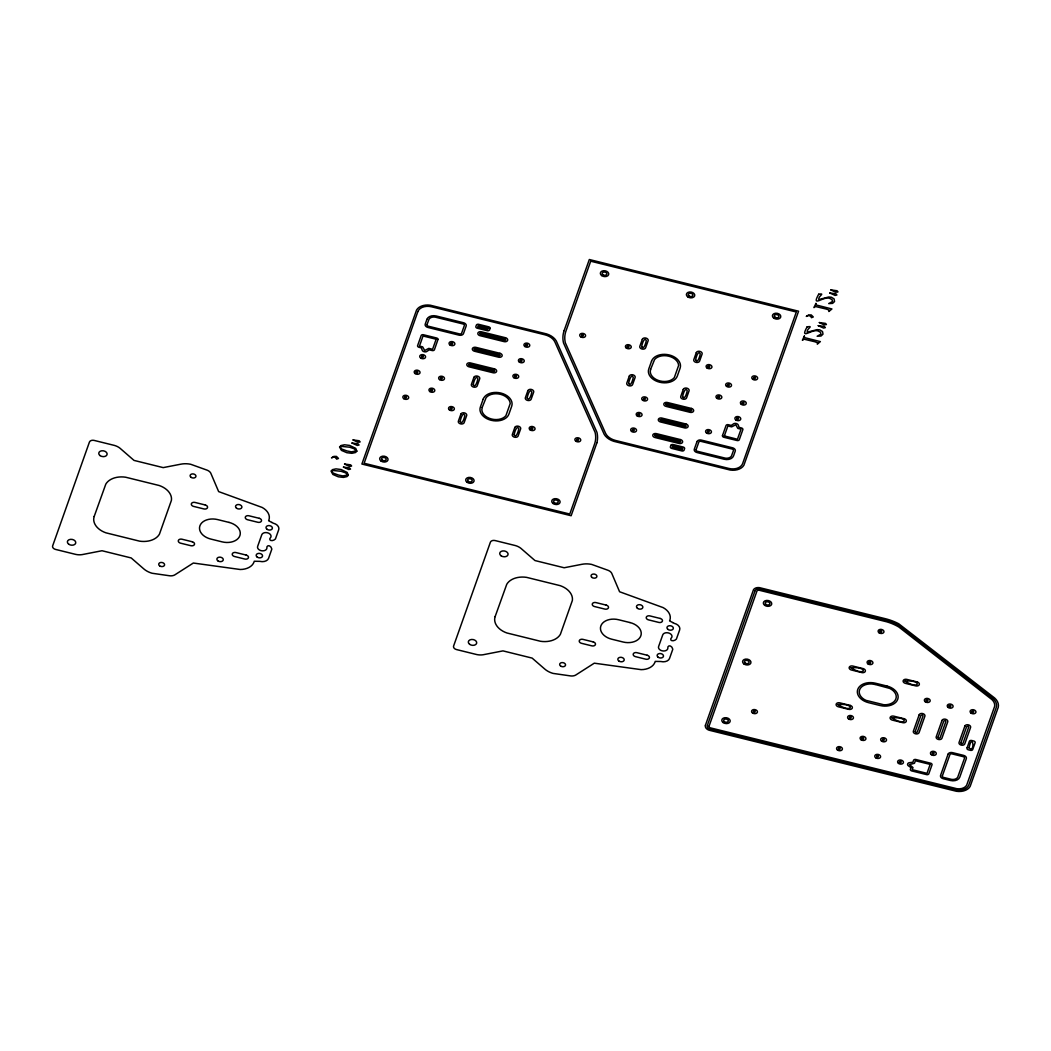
<?xml version="1.0" encoding="UTF-8"?>
<svg xmlns="http://www.w3.org/2000/svg" width="1051" height="1051" viewBox="0 0 1051 1051"><rect width="100%" height="100%" fill="white"/><g stroke="black" fill="none" stroke-linecap="round" stroke-linejoin="round"><path stroke-width="1.5" d="M930.148 764.392L926.995 773.339L912.229 769.7L912.977 767.519L909.457 764.563L914.462 763.302L915.408 760.753L930.148 764.392M271.867 522.452L273.365 523.214A7.278 5.045 8.6 0 1 278.699 529.743L275.428 538.966C272.734 541.882 267.348 540.753 270.922 537.008A4.729 3.271 8.6 0 0 267.453 532.765A4.729 3.271 8.6 0 0 261.778 534.749L257.64 546.428A4.729 3.271 8.6 0 0 261.108 550.658A4.729 3.271 8.6 0 0 266.783 548.675C266.245 544.182 271.04 545.049 271.841 549.082L268.583 558.304A7.278 5.045 8.6 0 1 259.847 561.352L254.276 561.247L254.014 562.022A16.185 11.206 8.6 0 1 240.193 569.497L193.331 563.034L174.676 574.963A6.95 4.808 8.6 0 1 169.461 575.751L152.093 573.255A17.828 12.336 8.6 0 1 143.856 568.946L131.191 557.95L102.013 550.737L83.41 554.363A12.77 8.842 8.6 0 1 75.869 554.429L55.572 549.423A3.981 2.746 8.6 0 1 52.655 545.863L89.427 442.09A3.981 2.746 8.6 0 1 94.196 440.422L114.493 445.44A12.77 8.842 8.6 0 1 120.786 448.908L134.016 460.404L163.194 467.616L180.995 464.148A17.828 12.336 8.6 0 1 190.704 464.279L206.902 470.086A6.95 4.808 8.6 0 1 210.765 473.121L218.647 491.605L262.185 507.462A16.185 11.206 8.6 0 1 268.898 520.009L268.622 520.77L271.867 522.452M672.824 622.586L674.308 623.361A7.278 5.045 8.6 0 1 679.655 629.891L676.384 639.113C673.678 642.03 668.291 640.9 671.878 637.142A4.729 3.271 8.6 0 0 668.41 632.912A4.729 3.271 8.6 0 0 662.734 634.896L658.596 646.562A4.729 3.271 8.6 0 0 662.064 650.805A4.729 3.271 8.6 0 0 667.74 648.822C667.201 644.329 671.996 645.196 672.798 649.229L669.54 658.438A7.278 5.045 8.6 0 1 660.803 661.499L655.233 661.394L654.957 662.169A16.185 11.206 8.6 0 1 641.149 669.645L594.288 663.181L575.633 675.11A6.95 4.808 8.6 0 1 570.417 675.898L553.036 673.402A17.828 12.336 8.6 0 1 544.812 669.093L532.134 658.097L502.969 650.884L484.366 654.51A12.77 8.842 8.6 0 1 476.826 654.576L456.528 649.571A3.981 2.746 8.6 0 1 453.612 645.997L490.383 542.237A3.981 2.746 8.6 0 1 495.152 540.569L515.45 545.587A12.77 8.842 8.6 0 1 521.73 549.056L534.972 560.551L564.151 567.763L581.939 564.295A17.828 12.336 8.6 0 1 591.66 564.413L607.859 570.233A6.95 4.808 8.6 0 1 611.721 573.268L619.591 591.752L663.128 607.609A16.185 11.206 8.6 0 1 669.855 620.156L669.579 620.918L672.824 622.586M804.343 336.097L804.606 337.634L820.358 341.614L817.31 344.15L817.599 342.744L814.801 341.733L804.002 339.171L802.386 340.248L804.343 336.097M815.918 303.45L816.18 304.987L831.919 308.968L828.871 311.503L829.173 310.111L826.375 309.086L815.576 306.524L813.96 307.601L815.918 303.45M404.727 397.068C406.198 400.089 407.749 395.123 404.727 397.068M416.104 371.975C417.575 375.01 419.126 370.044 416.104 371.975M421.622 356.407C423.093 359.442 424.643 354.476 421.622 356.407M436.139 339.237L432.578 349.287L428.808 348.38L424.696 350.495L422.633 346.856L419.467 346.068L423.027 335.992L436.139 339.237M438.017 339.381L434.431 349.707A1.971 1.366 8.6 0 1 432.053 350.535L429.242 349.838L426.47 351.678A2.956 2.049 8.6 0 1 422.436 350.679L421.32 347.868L418.824 347.25A1.971 1.366 8.6 0 1 417.575 345.726L421.228 335.414A1.971 1.366 8.6 0 1 423.264 334.704L436.52 337.962A1.971 1.366 8.6 0 1 438.017 339.381M430.844 389.96C432.316 392.995 433.866 388.029 430.844 389.96M440.54 378.018C442.011 381.04 443.561 376.074 440.54 378.018M450.932 343.375C452.403 346.396 453.953 341.43 450.932 343.375M450.419 408.353C451.891 411.375 453.441 406.409 450.419 408.353M468.707 364.631L469.6 365.617L493.353 371.489L494.745 371.056L493.852 370.07L470.099 364.198L468.707 364.631M460.22 421.53C462.361 425.681 464.818 416.564 464.818 415.224C462.676 411.086 460.22 420.203 460.22 421.53M474.224 349.063L475.118 350.049L498.857 355.921L500.263 355.488L499.37 354.502L475.617 348.63L474.224 349.063M479.742 333.495L480.635 334.481L504.375 340.353L505.781 339.92L504.887 338.934L481.135 333.062L479.742 333.495M473.252 384.758C475.394 388.909 477.85 379.792 477.85 378.452C475.709 374.314 473.252 383.431 473.252 384.758M482.212 407.407L481.844 409.785A12.875 8.92 8.6 0 0 491.645 419.047A12.875 8.92 8.6 0 0 505.886 415.723L510.208 403.558A12.875 8.92 8.6 0 0 500.407 394.296A12.875 8.92 8.6 0 0 486.153 397.606L482.212 407.407M514.78 376.074C516.251 379.109 517.801 374.143 514.78 376.074M520.311 360.467C521.782 363.501 523.332 358.536 520.311 360.467M525.828 344.899C527.3 347.934 528.85 342.968 525.828 344.899M514.175 434.864C516.317 439.016 518.774 429.885 518.787 428.558C516.645 424.42 514.189 433.537 514.175 434.864M527.208 398.093C529.349 402.231 531.806 393.113 531.806 391.787C529.665 387.648 527.208 396.766 527.208 398.093M531.097 428.282C532.568 431.304 534.118 426.351 531.097 428.282M581.623 335.177C583.095 338.212 584.645 333.246 581.623 335.177M576.789 439.568C578.26 442.602 579.81 437.636 576.789 439.568M627.316 346.462C628.787 349.497 630.337 344.531 627.316 346.462M628.656 383.47C630.797 387.609 633.254 378.491 633.254 377.164C631.112 373.013 628.656 382.144 628.656 383.47M641.688 346.699C643.816 350.837 646.286 341.72 646.286 340.393C644.145 336.241 641.688 345.372 641.688 346.699M632.584 429.846C634.055 432.881 635.605 427.915 632.584 429.846M638.102 414.278C639.573 417.313 641.123 412.347 638.102 414.278M643.632 398.671C645.104 401.705 646.654 396.739 643.632 398.671M650.622 369.321L650.254 371.699A12.875 8.92 8.6 0 0 660.054 380.961A12.875 8.92 8.6 0 0 674.308 377.637L678.618 365.472A12.875 8.92 8.6 0 0 668.83 356.21A12.875 8.92 8.6 0 0 654.576 359.534L650.622 369.321M654.681 435.324L655.574 436.323L679.327 442.195L680.72 441.762L679.826 440.763L656.087 434.904L654.681 435.324M660.199 419.756L661.092 420.755L684.845 426.627L686.237 426.194L685.344 425.208L661.605 419.336L660.199 419.756M665.717 404.201L666.61 405.187L690.362 411.059L691.755 410.626L690.862 409.64L667.122 403.768L665.717 404.201M682.611 396.805C684.753 400.943 687.209 391.826 687.209 390.499C685.068 386.348 682.611 395.465 682.611 396.805M695.644 360.02C697.785 364.171 700.242 355.054 700.242 353.714C698.1 349.576 695.644 358.693 695.644 360.02M707.993 366.405C709.464 369.426 711.015 364.461 707.993 366.405M707.481 431.383C708.952 434.405 710.515 429.439 707.481 431.383M717.872 396.739C719.344 399.761 720.907 394.795 717.872 396.739M727.568 384.784C729.039 387.806 730.59 382.853 727.568 384.784M722.497 435.561L722.444 435.876A1.971 1.366 8.6 0 0 723.955 437.295L737.198 440.553A1.971 1.366 8.6 0 0 739.234 439.844L742.886 429.531A1.971 1.366 8.6 0 0 741.638 428.007L739.142 427.389L738.025 424.578A2.956 2.049 8.6 0 0 733.992 423.579L731.22 425.419L728.409 424.722A1.971 1.366 8.6 0 0 726.031 425.55L722.497 435.561M724.336 435.929L737.447 439.265L741.021 429.215L737.828 428.401L735.766 424.749L731.654 426.864L727.883 425.97L724.336 435.929M736.79 418.337C738.262 421.372 739.812 416.406 736.79 418.337M742.308 402.769C743.78 405.804 745.33 400.838 742.308 402.769M753.685 377.69C755.157 380.712 756.707 375.746 753.685 377.69M753.475 711.343C754.946 714.378 756.51 709.412 753.475 711.343M838.041 704.551C852.584 714.115 855.961 702.974 838.041 704.551M838.462 748.43C839.933 751.452 841.483 746.486 838.462 748.43M851.06 667.779C865.617 677.343 868.993 666.203 851.06 667.779M849.497 717.294C850.968 720.316 852.519 715.35 849.497 717.294M868.98 662.301C870.451 665.336 872.002 660.37 868.98 662.301M861.978 738.157C863.462 741.178 865.012 736.212 861.978 738.157M880.002 631.178C881.487 634.2 883.037 629.234 880.002 631.178M876.652 756.168C878.124 759.19 879.674 754.237 876.652 756.168M882.551 739.523C884.022 742.545 885.573 737.579 882.551 739.523M891.997 717.886C906.54 727.45 909.916 716.309 891.997 717.886M905.029 681.101C919.572 690.678 922.949 679.537 905.029 681.101M899.498 761.804C900.97 764.839 902.52 759.873 899.498 761.804M915.224 731.535L915.986 732.573L917.3 732.048L923.041 715.862L922.528 714.916L920.952 715.35L915.224 731.535M926.246 700.176C927.718 703.211 929.268 698.245 926.246 700.176M932.342 753.094C933.813 756.129 935.364 751.163 932.342 753.094M938.057 737.171L938.832 738.209L940.146 737.697L945.874 721.512L945.375 720.552L943.798 720.986L938.057 737.171M949.145 705.838C950.616 708.873 952.167 703.907 949.145 705.838M960.903 742.821L961.665 743.858L962.992 743.333L968.72 727.147L968.221 726.202L966.644 726.635L960.903 742.821M971.991 711.488C973.462 714.509 975.013 709.543 971.991 711.488M94.196 516.461L93.802 517.985A19.233 13.308 8.6 0 0 105.941 532.831L139.56 541.147A19.233 13.308 8.6 0 0 159.424 534.197L171.405 500.381A19.233 13.308 8.6 0 0 159.266 485.523L125.647 477.22A19.233 13.308 8.6 0 0 105.783 484.169L94.196 516.461M427.048 324.549L426.995 324.746A1.826 1.261 8.6 0 0 428.151 326.165L459.707 333.955A1.826 1.261 8.6 0 0 461.599 333.298L464.384 325.429A1.826 1.261 8.6 0 0 463.228 324.023L435.153 317.113A5.978 4.138 8.6 0 0 428.979 319.268L427.048 324.549M495.139 616.595L494.758 618.133A19.233 13.308 8.6 0 0 506.897 632.978L540.516 641.281A19.233 13.308 8.6 0 0 560.38 634.331L572.348 600.528A19.233 13.308 8.6 0 0 560.222 585.67L526.604 577.367A19.233 13.308 8.6 0 0 506.74 584.317L495.139 616.595M696.13 449.618L696.077 449.828A1.826 1.261 8.6 0 0 697.233 451.234L725.308 458.144A5.978 4.138 8.6 0 0 731.483 455.989L733.467 450.511A1.826 1.261 8.6 0 0 732.311 449.092L700.754 441.302A1.826 1.261 8.6 0 0 698.862 441.959L696.13 449.618M705.444 725.203L705.326 725.676A5.859 4.046 8.6 0 0 709.018 730.195L956.397 791.272A13.308 9.209 8.6 0 0 970.139 786.463L998.266 707.231A16.08 11.127 8.6 0 0 994.706 698.048L898.697 623.755A44.497 30.794 8.6 0 0 885.205 618.671L759.531 587.654A5.859 4.046 8.6 0 0 753.475 589.769L705.444 725.203M709.097 726.018L709.044 726.241A2.089 1.445 8.6 0 0 710.358 727.857L956.791 788.697A9.538 6.608 8.6 0 0 966.644 785.242L994.574 706.548A12.323 8.526 8.6 0 0 991.842 699.506L898.802 627A40.529 28.049 8.6 0 0 886.913 621.85L759.124 590.228A2.089 1.445 8.6 0 0 756.97 590.99L709.097 726.018M942.392 775.809L942.34 776.006A1.826 1.261 8.6 0 0 943.496 777.412L951.549 779.382A5.978 4.138 8.6 0 0 957.724 777.228L964.542 758.099A1.826 1.261 8.6 0 0 963.386 756.694L951.838 753.843A1.826 1.261 8.6 0 0 949.959 754.5L942.392 775.809M564.124 330.618L563.546 332.563A44.667 30.913 8.6 0 0 563.507 342.928L604.18 434.299A16.08 11.127 8.6 0 0 613.863 441.341L730.156 470.033A13.308 9.209 8.6 0 0 743.898 465.225L798.576 311.214L589.322 259.518L564.124 330.618M596.929 442.694L571.14 515.739L361.886 464.043L416.564 310.032A13.308 9.209 8.6 0 1 430.306 305.224L546.599 333.916A16.08 11.127 8.6 0 1 556.281 340.958L596.955 432.329A44.667 30.913 8.6 0 1 596.929 442.694M488.229 328.057L487.73 329.449L477.732 326.992L478.218 325.574L488.229 328.057M672.653 445.913L672.246 447.214L682.244 449.683L682.756 448.291L672.653 445.913M490.108 328.385L489.595 329.856A1.971 1.366 8.6 0 1 487.23 330.684L477.088 328.175A1.971 1.366 8.6 0 1 475.84 326.651L476.431 324.995A1.971 1.366 8.6 0 1 478.468 324.286L488.86 326.861A1.971 1.366 8.6 0 1 490.108 328.385M670.866 445.388L670.367 446.872A1.971 1.366 8.6 0 0 671.602 448.396L681.994 450.971A1.971 1.366 8.6 0 0 684.03 450.248L684.621 448.606A1.971 1.366 8.6 0 0 683.373 447.082L673.231 444.56A1.971 1.366 8.6 0 0 670.866 445.388M967.222 747.497L966.959 748.259A1.971 1.366 8.6 0 0 968.207 749.77L970.625 750.375A1.971 1.366 8.6 0 0 972.661 749.665L975.17 742.584A1.971 1.366 8.6 0 0 973.922 741.06L971.755 740.508A1.971 1.366 8.6 0 0 969.39 741.336L967.222 747.497M969.035 747.944C975.696 753.62 972.49 730.984 969.035 747.944M910.954 767.664L910.35 769.371A1.971 1.366 8.6 0 0 911.598 770.895L926.732 774.64A1.971 1.366 8.6 0 0 928.769 773.917L931.987 764.905A1.971 1.366 8.6 0 0 931.015 763.302L915.907 759.518A1.971 1.366 8.6 0 0 913.542 760.346L912.859 762.264L908.984 762.75A2.956 2.049 8.6 0 0 908.011 765.509L910.954 767.664M343.454 467.13L348.761 469.534L350.548 469.088L349.523 467.905L343.454 467.13M344.557 464.043L349.247 466.329L351.638 466L350.627 464.844L344.557 464.043M351.993 443.049L357.301 445.44L359.087 444.993L358.063 443.811L351.993 443.049M353.083 439.949L357.787 442.235L360.178 441.919L359.166 440.75L353.083 439.949M417.864 311.595L364.132 463.255L569.773 514.044L594.511 444.205A42.592 29.481 8.6 0 0 595.129 432.473L554.981 342.153A14.202 9.827 8.6 0 0 544.852 334.783L431.58 306.8A11.43 7.909 8.6 0 0 417.864 311.595M426.929 319.32L425.221 324.142A3.705 2.562 8.6 0 0 427.941 327.465L459.037 335.151A3.705 2.562 8.6 0 0 463.491 333.587L466.158 326.046A3.705 2.562 8.6 0 0 463.452 322.723L436.362 316.023A7.856 5.439 8.6 0 0 426.929 319.32M460.863 414.16L458.381 421.162A3.008 2.076 8.6 0 0 460.574 423.868A3.008 2.076 8.6 0 0 464.174 422.607L466.657 415.592A3.008 2.076 8.6 0 0 464.463 412.898A3.008 2.076 8.6 0 0 460.863 414.16M473.896 377.388L471.413 384.39A3.008 2.076 8.6 0 0 473.607 387.083A3.008 2.076 8.6 0 0 477.207 385.835L479.69 378.82A3.008 2.076 8.6 0 0 477.496 376.127A3.008 2.076 8.6 0 0 473.896 377.388M483.132 399.249L480.373 407.039A14.78 10.221 8.6 0 0 491.198 420.295A14.78 10.221 8.6 0 0 508.92 414.094L511.679 406.303A14.78 10.221 8.6 0 0 500.854 393.048A14.78 10.221 8.6 0 0 483.132 399.249M514.819 427.494L512.336 434.497A3.008 2.076 8.6 0 0 514.543 437.19A3.008 2.076 8.6 0 0 518.143 435.929L520.626 428.926A3.008 2.076 8.6 0 0 518.419 426.233A3.008 2.076 8.6 0 0 514.819 427.494M527.852 390.722L525.369 397.725A3.008 2.076 8.6 0 0 527.563 400.418A3.008 2.076 8.6 0 0 531.175 399.157L533.658 392.154A3.008 2.076 8.6 0 0 531.451 389.461A3.008 2.076 8.6 0 0 527.852 390.722M590.701 261.2L565.95 331.052A42.592 29.481 8.6 0 0 565.333 342.784L605.481 433.104A14.202 9.827 8.6 0 0 615.61 440.474L728.895 468.457A11.43 7.909 8.6 0 0 742.597 463.662L796.33 312.002L590.701 261.2M629.299 376.1L626.816 383.103A3.008 2.076 8.6 0 0 629.01 385.796A3.008 2.076 8.6 0 0 632.61 384.535L635.093 377.532A3.008 2.076 8.6 0 0 632.899 374.839A3.008 2.076 8.6 0 0 629.299 376.1M642.319 339.328L639.836 346.331A3.008 2.076 8.6 0 0 642.043 349.024A3.008 2.076 8.6 0 0 645.642 347.763L648.125 340.76A3.008 2.076 8.6 0 0 645.918 338.067A3.008 2.076 8.6 0 0 642.319 339.328M651.541 361.163L648.782 368.954A14.78 10.221 8.6 0 0 659.608 382.209A14.78 10.221 8.6 0 0 677.343 376.008L680.089 368.218A14.78 10.221 8.6 0 0 669.264 354.962A14.78 10.221 8.6 0 0 651.541 361.163M683.255 389.422L680.772 396.437A3.008 2.076 8.6 0 0 682.966 399.13A3.008 2.076 8.6 0 0 686.579 397.869L689.049 390.854A3.008 2.076 8.6 0 0 686.855 388.161A3.008 2.076 8.6 0 0 683.255 389.422M696.288 352.65L693.805 359.665A3.008 2.076 8.6 0 0 695.998 362.359A3.008 2.076 8.6 0 0 699.598 361.097L702.081 354.082A3.008 2.076 8.6 0 0 699.887 351.389A3.008 2.076 8.6 0 0 696.288 352.65M696.971 441.656L694.304 449.211A3.705 2.562 8.6 0 0 697.023 452.534L724.1 459.234A7.856 5.439 8.6 0 0 733.532 455.937L735.24 451.115A3.705 2.562 8.6 0 0 732.521 447.792L701.424 440.106A3.705 2.562 8.6 0 0 696.971 441.656M807.129 326.848C799.325 340.931 811.989 328.451 818.138 331.012L820.503 332.313L820.962 334.139L817.153 336.241L821.015 336.031L822.999 334.165L822.513 331.538L819.767 329.856L817.1 329.646L807.247 332.208C806.419 328.503 814.315 325.718 807.129 326.848M818.703 294.201C810.899 308.285 823.55 295.804 829.699 298.366L832.064 299.666L832.523 301.492L828.713 303.594L832.576 303.384L834.56 301.519L834.074 298.891L831.341 297.223L828.674 296.999L818.821 299.561C817.98 295.856 825.876 293.084 818.703 294.201M818.256 325.665L823.564 328.07L825.35 327.623L824.326 326.441L818.256 325.665M819.36 322.565L824.05 324.851L826.441 324.536L825.429 323.38L819.36 322.565M829.83 293.019L835.138 295.423L836.924 294.976L835.9 293.794L829.83 293.019M830.921 289.918L835.624 292.204L838.015 291.889L837.003 290.733L830.921 289.918M755.065 590.715L707.27 725.61A3.981 2.746 8.6 0 0 710.187 729.184L955.136 789.695A11.43 7.909 8.6 0 0 968.838 784.9L996.19 707.691A14.202 9.827 8.6 0 0 992.459 698.1L899.998 626.081A42.592 29.481 8.6 0 0 884.732 619.893L759.834 589.046A3.981 2.746 8.6 0 0 755.065 590.715M919.165 714.825L913.372 731.168A2.956 2.049 8.6 0 0 915.539 733.821A2.956 2.049 8.6 0 0 919.086 732.573L924.88 716.23A2.956 2.049 8.6 0 0 922.712 713.576A2.956 2.049 8.6 0 0 919.165 714.825M942.011 720.46L936.218 736.804A2.956 2.049 8.6 0 0 938.385 739.457A2.956 2.049 8.6 0 0 941.932 738.222L947.726 721.879A2.956 2.049 8.6 0 0 945.558 719.226A2.956 2.049 8.6 0 0 942.011 720.46M948.068 754.198L940.566 775.402A3.705 2.562 8.6 0 0 943.273 778.725L950.34 780.473A7.856 5.439 8.6 0 0 959.773 777.162L966.316 758.704A3.705 2.562 8.6 0 0 963.596 755.38L952.521 752.647A3.705 2.562 8.6 0 0 948.068 754.198M964.857 726.11L959.064 742.453A2.956 2.049 8.6 0 0 961.231 745.106A2.956 2.049 8.6 0 0 964.779 743.858L970.559 727.515A2.956 2.049 8.6 0 0 968.405 724.862A2.956 2.049 8.6 0 0 964.857 726.11M335.86 457.645L336.648 459.156L338.488 458.446L336.425 456.397L333.863 456.41L331.485 457.881L333.784 457.001L335.86 457.645M810.663 316.18L811.464 317.691L813.303 316.968L811.227 314.919L808.666 314.945L806.288 316.417L808.587 315.536L810.663 316.18M356.854 451.155L355.514 452.521L351.901 453.309L346.804 452.692L341.417 450.367L339.565 446.977L341.089 445.506L344.531 444.783L349.655 445.427L355.737 448.343L356.854 451.155M348.328 475.249L346.975 476.615L343.362 477.404L338.264 476.786L332.878 474.461L331.039 471.071L332.55 469.6L335.992 468.877L341.115 469.521L347.198 472.438L348.328 475.249M341.273 446.36L340.353 447.148L341.68 449.013L347.066 450.971L351.454 451.825L356.053 450.971L354.213 448.777L349.615 447.2L341.273 446.36M332.733 470.454L331.814 471.242L333.141 473.108L338.54 475.065L342.915 475.919L347.513 475.065L345.674 472.858L341.076 471.295L332.733 470.454M875.155 684.477L871.713 683.951A12.875 8.92 8.6 0 0 859.573 689.863A12.875 8.92 8.6 0 0 865.906 700.334L883.76 704.748A12.875 8.92 8.6 0 0 895.899 698.836A12.875 8.92 8.6 0 0 889.566 688.366L875.155 684.477M505.439 337.726L481.45 331.801A2.956 2.049 8.6 0 0 477.903 333.036A2.956 2.049 8.6 0 0 480.071 335.689L504.06 341.614A2.956 2.049 8.6 0 0 507.607 340.379A2.956 2.049 8.6 0 0 505.439 337.726M499.921 353.294L475.932 347.369A2.956 2.049 8.6 0 0 472.398 348.604A2.956 2.049 8.6 0 0 474.553 351.257L498.542 357.182A2.956 2.049 8.6 0 0 502.089 355.947A2.956 2.049 8.6 0 0 499.921 353.294M691.427 408.432L667.438 402.507A2.956 2.049 8.6 0 0 663.89 403.742A2.956 2.049 8.6 0 0 666.058 406.395L690.047 412.32A2.956 2.049 8.6 0 0 693.581 411.086A2.956 2.049 8.6 0 0 691.427 408.432M494.404 368.862L470.428 362.937A2.956 2.049 8.6 0 0 466.88 364.171A2.956 2.049 8.6 0 0 469.048 366.825L493.024 372.75A2.956 2.049 8.6 0 0 496.571 371.515A2.956 2.049 8.6 0 0 494.404 368.862M685.909 424L661.92 418.075A2.956 2.049 8.6 0 0 658.373 419.31A2.956 2.049 8.6 0 0 660.54 421.963L684.529 427.888A2.956 2.049 8.6 0 0 688.077 426.653A2.956 2.049 8.6 0 0 685.909 424M680.391 439.568L656.402 433.643A2.956 2.049 8.6 0 0 652.855 434.878A2.956 2.049 8.6 0 0 655.023 437.531L679.012 443.456A2.956 2.049 8.6 0 0 682.559 442.208A2.956 2.049 8.6 0 0 680.391 439.568M205.273 504.979L195 502.444A3.008 2.076 8.6 0 0 191.4 503.705A3.008 2.076 8.6 0 0 193.594 506.398L203.881 508.934A3.008 2.076 8.6 0 0 207.481 507.672A3.008 2.076 8.6 0 0 205.273 504.979M259.242 518.314L248.956 515.778A3.008 2.076 8.6 0 0 245.356 517.026A3.008 2.076 8.6 0 0 247.563 519.733L257.837 522.268A3.008 2.076 8.6 0 0 261.436 521.007A3.008 2.076 8.6 0 0 259.242 518.314M606.23 605.126L595.956 602.591A3.008 2.076 8.6 0 0 592.344 603.852A3.008 2.076 8.6 0 0 594.551 606.545L604.824 609.081A3.008 2.076 8.6 0 0 608.424 607.82A3.008 2.076 8.6 0 0 606.23 605.126M660.186 618.461L649.912 615.912A3.008 2.076 8.6 0 0 646.312 617.173A3.008 2.076 8.6 0 0 648.506 619.867L658.793 622.415A3.008 2.076 8.6 0 0 662.393 621.154A3.008 2.076 8.6 0 0 660.186 618.461M863.121 668.607L852.834 666.058A3.008 2.076 8.6 0 0 849.234 667.319A3.008 2.076 8.6 0 0 851.441 670.012L861.715 672.561A3.008 2.076 8.6 0 0 865.315 671.3A3.008 2.076 8.6 0 0 863.121 668.607M917.076 681.928L906.803 679.393A3.008 2.076 8.6 0 0 903.203 680.654A3.008 2.076 8.6 0 0 905.397 683.347L915.671 685.883A3.008 2.076 8.6 0 0 919.283 684.621A3.008 2.076 8.6 0 0 917.076 681.928M229.052 522.413L217.636 519.588A14.78 10.221 8.6 0 0 199.913 525.789A14.78 10.221 8.6 0 0 210.739 539.045L222.155 541.869A14.78 10.221 8.6 0 0 239.878 535.668A14.78 10.221 8.6 0 0 229.052 522.413M630.009 622.56L618.579 619.735A14.78 10.221 8.6 0 0 600.857 625.936A14.78 10.221 8.6 0 0 611.695 639.192L623.112 642.016A14.78 10.221 8.6 0 0 640.834 635.816A14.78 10.221 8.6 0 0 630.009 622.56M886.899 686.027L875.47 683.216A14.78 10.221 8.6 0 0 857.747 689.417A14.78 10.221 8.6 0 0 868.573 702.672L880.002 705.497A14.78 10.221 8.6 0 0 897.725 699.296A14.78 10.221 8.6 0 0 886.899 686.027M192.241 541.751L181.968 539.216A3.008 2.076 8.6 0 0 178.368 540.477A3.008 2.076 8.6 0 0 180.562 543.17L190.848 545.705A3.008 2.076 8.6 0 0 194.448 544.444A3.008 2.076 8.6 0 0 192.241 541.751M246.21 555.086L235.923 552.55A3.008 2.076 8.6 0 0 232.324 553.811A3.008 2.076 8.6 0 0 234.531 556.505L244.804 559.04A3.008 2.076 8.6 0 0 248.404 557.779A3.008 2.076 8.6 0 0 246.21 555.086M593.198 641.898L582.924 639.363A3.008 2.076 8.6 0 0 579.324 640.624A3.008 2.076 8.6 0 0 581.518 643.317L591.792 645.853A3.008 2.076 8.6 0 0 595.405 644.591A3.008 2.076 8.6 0 0 593.198 641.898M647.153 655.233L636.88 652.684A3.008 2.076 8.6 0 0 633.28 653.945A3.008 2.076 8.6 0 0 635.474 656.639L645.761 659.187A3.008 2.076 8.6 0 0 649.36 657.926A3.008 2.076 8.6 0 0 647.153 655.233M850.088 705.379L839.802 702.843A3.008 2.076 8.6 0 0 836.202 704.091A3.008 2.076 8.6 0 0 838.409 706.798L848.683 709.333A3.008 2.076 8.6 0 0 852.282 708.072A3.008 2.076 8.6 0 0 850.088 705.379M904.044 718.7L893.77 716.165A3.008 2.076 8.6 0 0 890.171 717.426A3.008 2.076 8.6 0 0 892.365 720.119L902.651 722.654A3.008 2.076 8.6 0 0 906.251 721.406A3.008 2.076 8.6 0 0 904.044 718.7M501.012 555.743A4.217 2.917 8.6 0 0 507.975 554.849A4.217 2.917 8.6 0 0 502.72 550.934A4.217 2.917 8.6 0 0 501.012 555.743M618.829 660.987A3.206 2.22 8.6 0 0 624.123 660.304A3.206 2.22 8.6 0 0 620.129 657.322A3.206 2.22 8.6 0 0 618.829 660.987M591.949 577.433A2.956 2.049 8.6 0 0 596.837 576.802A2.956 2.049 8.6 0 0 593.145 574.069A2.956 2.049 8.6 0 0 591.949 577.433M469.626 644.316A4.217 2.917 8.6 0 0 476.589 643.409A4.217 2.917 8.6 0 0 471.334 639.494A4.217 2.917 8.6 0 0 469.626 644.316M560.577 665.992A2.956 2.049 8.6 0 0 565.464 665.362A2.956 2.049 8.6 0 0 561.773 662.616A2.956 2.049 8.6 0 0 560.577 665.992M637.471 608.358A3.206 2.22 8.6 0 0 642.778 607.675A3.206 2.22 8.6 0 0 638.772 604.693A3.206 2.22 8.6 0 0 637.471 608.358M658.11 657.203A3.206 2.22 8.6 0 0 663.404 656.52A3.206 2.22 8.6 0 0 659.411 653.551A3.206 2.22 8.6 0 0 658.11 657.203M667.963 629.404A3.206 2.22 8.6 0 0 673.257 628.721A3.206 2.22 8.6 0 0 669.264 625.739A3.206 2.22 8.6 0 0 667.963 629.404M726.569 386.374A2.956 2.049 8.6 0 0 731.443 385.743A2.956 2.049 8.6 0 0 727.765 382.998A2.956 2.049 8.6 0 0 726.569 386.374M602.946 274.705A2.325 1.603 8.6 0 0 606.782 274.219A2.325 1.603 8.6 0 0 603.891 272.064A2.325 1.603 8.6 0 0 602.946 274.705M688.97 295.962A2.325 1.603 8.6 0 0 692.819 295.476A2.325 1.603 8.6 0 0 689.916 293.308A2.325 1.603 8.6 0 0 688.97 295.962M580.625 336.767A2.956 2.049 8.6 0 0 585.512 336.136A2.956 2.049 8.6 0 0 581.82 333.39A2.956 2.049 8.6 0 0 580.625 336.767M773.707 318.072A4.217 2.917 8.6 0 0 780.67 317.179A4.217 2.917 8.6 0 0 775.415 313.264A4.217 2.917 8.6 0 0 773.707 318.072M775.007 317.218A2.325 1.603 8.6 0 0 778.844 316.719A2.325 1.603 8.6 0 0 775.94 314.564A2.325 1.603 8.6 0 0 775.007 317.218M637.103 415.868A2.956 2.049 8.6 0 0 641.99 415.237A2.956 2.049 8.6 0 0 638.299 412.491A2.956 2.049 8.6 0 0 637.103 415.868M642.634 400.26A2.956 2.049 8.6 0 0 647.508 399.63A2.956 2.049 8.6 0 0 643.829 396.884A2.956 2.049 8.6 0 0 642.634 400.26M706.995 367.981A2.956 2.049 8.6 0 0 711.882 367.364A2.956 2.049 8.6 0 0 708.19 364.618A2.956 2.049 8.6 0 0 706.995 367.981M601.645 275.559A4.217 2.917 8.6 0 0 608.621 274.666A4.217 2.917 8.6 0 0 603.353 270.751A4.217 2.917 8.6 0 0 601.645 275.559M687.682 296.816A4.217 2.917 8.6 0 0 694.645 295.922A4.217 2.917 8.6 0 0 689.377 292.007A4.217 2.917 8.6 0 0 687.682 296.816M706.482 432.959A2.956 2.049 8.6 0 0 711.369 432.342A2.956 2.049 8.6 0 0 707.678 429.596A2.956 2.049 8.6 0 0 706.482 432.959M716.874 398.316A2.956 2.049 8.6 0 0 721.761 397.698A2.956 2.049 8.6 0 0 718.069 394.953A2.956 2.049 8.6 0 0 716.874 398.316M741.31 404.359A2.956 2.049 8.6 0 0 746.184 403.729A2.956 2.049 8.6 0 0 742.505 400.983A2.956 2.049 8.6 0 0 741.31 404.359M631.585 431.435A2.956 2.049 8.6 0 0 636.472 430.805A2.956 2.049 8.6 0 0 632.781 428.059A2.956 2.049 8.6 0 0 631.585 431.435M735.792 419.927A2.956 2.049 8.6 0 0 740.679 419.296A2.956 2.049 8.6 0 0 736.987 416.551A2.956 2.049 8.6 0 0 735.792 419.927M626.317 348.052A2.956 2.049 8.6 0 0 631.191 347.421A2.956 2.049 8.6 0 0 627.513 344.689A2.956 2.049 8.6 0 0 626.317 348.052M752.687 379.266A2.956 2.049 8.6 0 0 757.561 378.649A2.956 2.049 8.6 0 0 753.882 375.903A2.956 2.049 8.6 0 0 752.687 379.266M468.299 481.384A2.325 1.603 8.6 0 0 472.135 480.898A2.325 1.603 8.6 0 0 469.245 478.744A2.325 1.603 8.6 0 0 468.299 481.384M519.312 362.056A2.956 2.049 8.6 0 0 524.186 361.426A2.956 2.049 8.6 0 0 520.508 358.68A2.956 2.049 8.6 0 0 519.312 362.056M575.79 441.157A2.956 2.049 8.6 0 0 580.664 440.527A2.956 2.049 8.6 0 0 576.986 437.781A2.956 2.049 8.6 0 0 575.79 441.157M449.421 409.929A2.956 2.049 8.6 0 0 454.295 409.312A2.956 2.049 8.6 0 0 450.616 406.566A2.956 2.049 8.6 0 0 449.421 409.929M513.781 377.664A2.956 2.049 8.6 0 0 518.655 377.033A2.956 2.049 8.6 0 0 514.977 374.287A2.956 2.049 8.6 0 0 513.781 377.664M553.036 503.495A4.217 2.917 8.6 0 0 559.999 502.601A4.217 2.917 8.6 0 0 554.731 498.686A4.217 2.917 8.6 0 0 553.036 503.495M466.999 482.238A4.217 2.917 8.6 0 0 473.975 481.345A4.217 2.917 8.6 0 0 468.707 477.43A4.217 2.917 8.6 0 0 466.999 482.238M380.974 460.995A4.217 2.917 8.6 0 0 387.937 460.102A4.217 2.917 8.6 0 0 382.682 456.187A4.217 2.917 8.6 0 0 380.974 460.995M449.933 344.951A2.956 2.049 8.6 0 0 454.807 344.334A2.956 2.049 8.6 0 0 451.129 341.588A2.956 2.049 8.6 0 0 449.933 344.951M439.541 379.595A2.956 2.049 8.6 0 0 444.415 378.977A2.956 2.049 8.6 0 0 440.724 376.232A2.956 2.049 8.6 0 0 439.541 379.595M415.106 373.565A2.956 2.049 8.6 0 0 419.98 372.934A2.956 2.049 8.6 0 0 416.301 370.188A2.956 2.049 8.6 0 0 415.106 373.565M524.83 346.488A2.956 2.049 8.6 0 0 529.704 345.858A2.956 2.049 8.6 0 0 526.025 343.112A2.956 2.049 8.6 0 0 524.83 346.488M420.623 357.997A2.956 2.049 8.6 0 0 425.497 357.366A2.956 2.049 8.6 0 0 421.819 354.621A2.956 2.049 8.6 0 0 420.623 357.997M429.846 391.55A2.956 2.049 8.6 0 0 434.733 390.919A2.956 2.049 8.6 0 0 431.041 388.187A2.956 2.049 8.6 0 0 429.846 391.55M530.098 429.872A2.956 2.049 8.6 0 0 534.985 429.242A2.956 2.049 8.6 0 0 531.294 426.496A2.956 2.049 8.6 0 0 530.098 429.872M403.729 398.644A2.956 2.049 8.6 0 0 408.616 398.027A2.956 2.049 8.6 0 0 404.924 395.281A2.956 2.049 8.6 0 0 403.729 398.644M382.275 460.141A2.325 1.603 8.6 0 0 386.111 459.642A2.325 1.603 8.6 0 0 383.208 457.487A2.325 1.603 8.6 0 0 382.275 460.141M554.324 502.641A2.325 1.603 8.6 0 0 558.173 502.155A2.325 1.603 8.6 0 0 555.27 499.987A2.325 1.603 8.6 0 0 554.324 502.641M191.006 477.285A2.956 2.049 8.6 0 0 195.88 476.668A2.956 2.049 8.6 0 0 192.202 473.922A2.956 2.049 8.6 0 0 191.006 477.285M68.67 544.168A4.217 2.917 8.6 0 0 75.646 543.275A4.217 2.917 8.6 0 0 70.378 539.36A4.217 2.917 8.6 0 0 68.67 544.168M159.621 565.845A2.956 2.049 8.6 0 0 164.508 565.215A2.956 2.049 8.6 0 0 160.816 562.469A2.956 2.049 8.6 0 0 159.621 565.845M217.872 560.84A3.206 2.22 8.6 0 0 223.18 560.157A3.206 2.22 8.6 0 0 219.173 557.175A3.206 2.22 8.6 0 0 217.872 560.84M236.528 508.211A3.206 2.22 8.6 0 0 241.822 507.528A3.206 2.22 8.6 0 0 237.815 504.546A3.206 2.22 8.6 0 0 236.528 508.211M257.153 557.056A3.206 2.22 8.6 0 0 262.461 556.386A3.206 2.22 8.6 0 0 258.454 553.404A3.206 2.22 8.6 0 0 257.153 557.056M267.007 529.257A3.206 2.22 8.6 0 0 272.314 528.574A3.206 2.22 8.6 0 0 268.307 525.592A3.206 2.22 8.6 0 0 267.007 529.257M100.055 455.595A4.217 2.917 8.6 0 0 107.018 454.702A4.217 2.917 8.6 0 0 101.763 450.787A4.217 2.917 8.6 0 0 100.055 455.595M752.477 712.933A2.956 2.049 8.6 0 0 757.364 712.302A2.956 2.049 8.6 0 0 753.672 709.57A2.956 2.049 8.6 0 0 752.477 712.933M881.553 741.1A2.956 2.049 8.6 0 0 886.44 740.482A2.956 2.049 8.6 0 0 882.748 737.736A2.956 2.049 8.6 0 0 881.553 741.1M925.248 701.766A2.956 2.049 8.6 0 0 930.122 701.135A2.956 2.049 8.6 0 0 926.443 698.403A2.956 2.049 8.6 0 0 925.248 701.766M931.344 754.684A2.956 2.049 8.6 0 0 936.218 754.053A2.956 2.049 8.6 0 0 932.539 751.32A2.956 2.049 8.6 0 0 931.344 754.684M875.654 757.758A2.956 2.049 8.6 0 0 880.528 757.127A2.956 2.049 8.6 0 0 876.849 754.382A2.956 2.049 8.6 0 0 875.654 757.758M898.5 763.394A2.956 2.049 8.6 0 0 903.374 762.763A2.956 2.049 8.6 0 0 899.695 760.031A2.956 2.049 8.6 0 0 898.5 763.394M860.979 739.733A2.956 2.049 8.6 0 0 865.866 739.116A2.956 2.049 8.6 0 0 862.175 736.37A2.956 2.049 8.6 0 0 860.979 739.733M970.993 713.064A2.956 2.049 8.6 0 0 975.867 712.447A2.956 2.049 8.6 0 0 972.188 709.701A2.956 2.049 8.6 0 0 970.993 713.064M948.147 707.428A2.956 2.049 8.6 0 0 953.034 706.798A2.956 2.049 8.6 0 0 949.342 704.052A2.956 2.049 8.6 0 0 948.147 707.428M743.885 663.917A4.217 2.917 8.6 0 0 750.848 663.023A4.217 2.917 8.6 0 0 745.593 659.108A4.217 2.917 8.6 0 0 743.885 663.917M745.185 663.063A2.325 1.603 8.6 0 0 749.021 662.577A2.325 1.603 8.6 0 0 746.118 660.409A2.325 1.603 8.6 0 0 745.185 663.063M848.499 718.871A2.956 2.049 8.6 0 0 853.373 718.253A2.956 2.049 8.6 0 0 849.694 715.508A2.956 2.049 8.6 0 0 848.499 718.871M837.463 750.007A2.956 2.049 8.6 0 0 842.337 749.389A2.956 2.049 8.6 0 0 838.659 746.644A2.956 2.049 8.6 0 0 837.463 750.007M867.981 663.89A2.956 2.049 8.6 0 0 872.856 663.26A2.956 2.049 8.6 0 0 869.177 660.527A2.956 2.049 8.6 0 0 867.981 663.89M764.655 605.297A4.217 2.917 8.6 0 0 771.618 604.404A4.217 2.917 8.6 0 0 766.363 600.476A4.217 2.917 8.6 0 0 764.655 605.297M879.004 632.755A2.956 2.049 8.6 0 0 883.891 632.137A2.956 2.049 8.6 0 0 880.199 629.391A2.956 2.049 8.6 0 0 879.004 632.755M723.114 722.549A4.217 2.917 8.6 0 0 730.077 721.656A4.217 2.917 8.6 0 0 724.809 717.728A4.217 2.917 8.6 0 0 723.114 722.549M765.956 604.443A2.325 1.603 8.6 0 0 769.792 603.944A2.325 1.603 8.6 0 0 766.888 601.789A2.325 1.603 8.6 0 0 765.956 604.443M724.402 721.695A2.325 1.603 8.6 0 0 728.251 721.196A2.325 1.603 8.6 0 0 725.348 719.042A2.325 1.603 8.6 0 0 724.402 721.695"/></g></svg>
